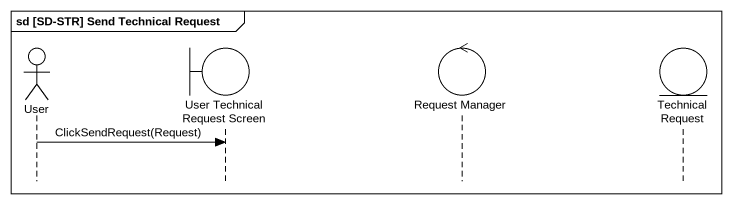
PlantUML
@startuml
mainframe sd [SD-STR] Send Technical Request
hide footbox
actor User
boundary "User Technical Request Screen" as User_Technical_Request
control "Request Manager" as Request_Manager
entity "Technical Request" as Technical_Request

User -> User_Technical_Request : ClickSendRequest(Request)
@enduml
